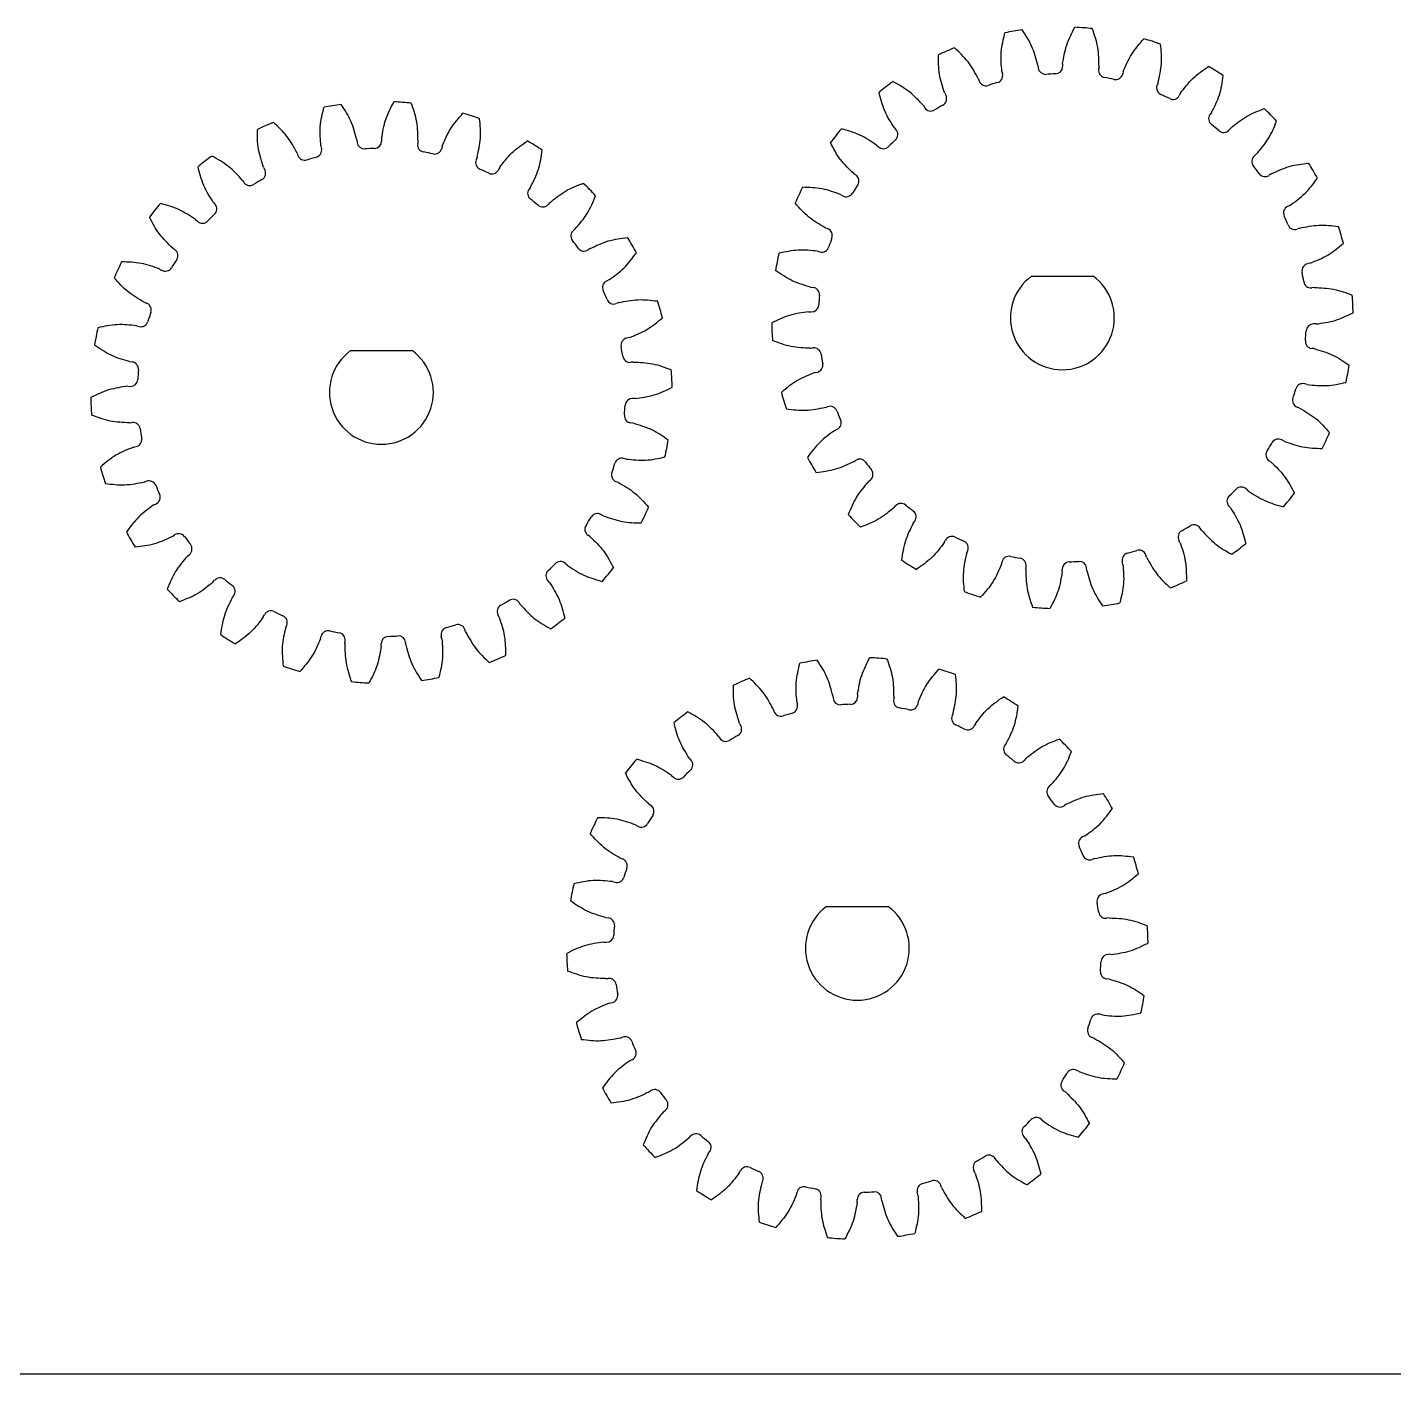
# Model space of a CAD drawing. Header units: millimetres. Extents: x 0 to 294, y 0 to 208.
# Drawn here: x 239.76 to 266.07, y 92.16 to 118.08 of the extents above; entities that cross this region are included whole.
import ezdxf

# ---------------------------------------------------------------- set-up
doc = ezdxf.new("R2010")
doc.units = ezdxf.units.MM

msp = doc.modelspace()

# ---------------------------------------------------------------- linework, layer by layer
at = {"color": 7, "linetype": 'Continuous', "lineweight": 25}
for p, q in [((259.697, 117.374), (259.697, 117.326)), ((258.527, 117.233), (258.539, 117.186)), ((259.221, 117.351), (259.225, 117.303)), ((260.398, 117.323), (260.391, 117.275)), ((260.866, 117.231), (260.855, 117.184)), ((258.071, 117.097), (258.087, 117.051)), ((261.535, 117.014), (261.517, 116.969)), ((257.426, 116.816), (257.448, 116.774)), ((261.967, 116.813), (261.945, 116.77)), ((257.015, 116.575), (257.041, 116.534)), ((262.565, 116.441), (262.536, 116.402)), ((256.456, 116.148), (256.488, 116.112)), ((262.936, 116.143), (262.904, 116.106)), ((245.411, 115.798), (245.423, 115.751)), ((246.105, 115.916), (246.109, 115.868)), ((246.581, 115.939), (246.581, 115.891)), ((247.282, 115.888), (247.275, 115.84)), ((247.75, 115.796), (247.738, 115.749)), ((256.114, 115.815), (256.15, 115.782)), ((244.954, 115.662), (244.97, 115.616)), ((248.419, 115.578), (248.401, 115.534)), ((263.427, 115.639), (263.39, 115.608)), ((244.309, 115.381), (244.332, 115.338)), ((248.851, 115.377), (248.829, 115.334)), ((255.674, 115.267), (255.714, 115.24)), ((243.898, 115.14), (243.925, 115.099)), ((249.448, 115.006), (249.42, 114.967)), ((263.717, 115.26), (263.677, 115.233)), ((255.422, 114.862), (255.464, 114.839)), ((243.339, 114.713), (243.371, 114.677)), ((249.82, 114.707), (249.788, 114.671)), ((264.073, 114.654), (264.03, 114.632)), ((242.998, 114.38), (243.034, 114.347)), ((255.125, 114.225), (255.171, 114.207)), ((264.263, 114.217), (264.218, 114.2)), ((250.311, 114.204), (250.274, 114.173)), ((242.557, 113.832), (242.597, 113.804)), ((250.6, 113.825), (250.56, 113.797)), ((254.978, 113.771), (255.025, 113.758)), ((242.306, 113.427), (242.348, 113.403)), ((264.464, 113.543), (264.417, 113.532)), ((250.957, 113.218), (250.913, 113.197)), ((259.099, 113.293), (260.286, 113.293)), ((254.842, 113.081), (254.891, 113.075)), ((264.544, 113.073), (264.496, 113.067)), ((242.009, 112.789), (242.054, 112.772)), ((251.147, 112.781), (251.102, 112.764)), ((254.808, 112.606), (254.856, 112.604)), ((241.862, 112.336), (241.908, 112.323)), ((264.578, 112.37), (264.529, 112.371)), ((245.983, 111.858), (247.17, 111.858)), ((251.348, 112.107), (251.3, 112.097)), ((254.841, 111.903), (254.89, 111.909)), ((264.543, 111.895), (264.495, 111.901)), ((241.726, 111.646), (241.774, 111.64)), ((251.428, 111.637), (251.38, 111.632)), ((254.922, 111.433), (254.969, 111.444)), ((241.692, 111.17), (241.74, 111.169)), ((264.408, 111.204), (264.361, 111.217)), ((251.462, 110.935), (251.413, 110.936)), ((255.122, 110.759), (255.168, 110.776)), ((264.26, 110.751), (264.215, 110.768)), ((241.725, 110.468), (241.773, 110.474)), ((251.427, 110.459), (251.379, 110.465)), ((255.313, 110.322), (255.356, 110.343)), ((241.805, 109.998), (241.853, 110.008)), ((263.963, 110.113), (263.921, 110.137)), ((251.291, 109.769), (251.245, 109.782)), ((255.669, 109.716), (255.709, 109.743)), ((263.712, 109.709), (263.672, 109.736)), ((242.006, 109.324), (242.051, 109.341)), ((251.144, 109.316), (251.099, 109.333)), ((255.958, 109.337), (255.995, 109.368)), ((263.271, 109.16), (263.236, 109.193)), ((242.196, 108.887), (242.24, 108.908)), ((250.847, 108.678), (250.805, 108.702)), ((256.449, 108.833), (256.481, 108.869)), ((262.93, 108.828), (262.898, 108.864)), ((256.821, 108.534), (256.849, 108.574)), ((262.371, 108.401), (262.344, 108.441)), ((242.553, 108.28), (242.593, 108.308)), ((250.596, 108.273), (250.556, 108.301)), ((257.418, 108.163), (257.441, 108.206)), ((261.96, 108.159), (261.937, 108.202)), ((242.842, 107.901), (242.879, 107.933)), ((257.85, 107.962), (257.869, 108.007)), ((261.315, 107.879), (261.299, 107.924)), ((250.155, 107.725), (250.119, 107.758)), ((258.519, 107.744), (258.531, 107.791)), ((258.987, 107.653), (258.994, 107.701)), ((259.689, 107.601), (259.689, 107.65)), ((260.165, 107.624), (260.16, 107.672)), ((260.858, 107.742), (260.847, 107.789)), ((243.333, 107.398), (243.365, 107.434)), ((249.814, 107.392), (249.782, 107.429)), ((243.705, 107.099), (243.733, 107.138)), ((249.255, 106.965), (249.228, 107.006)), ((244.302, 106.728), (244.325, 106.771)), ((248.844, 106.724), (248.821, 106.767)), ((244.734, 106.527), (244.752, 106.572)), ((245.403, 106.309), (245.415, 106.356)), ((247.742, 106.307), (247.73, 106.354)), ((248.199, 106.443), (248.183, 106.489)), ((245.871, 106.217), (245.878, 106.265)), ((246.572, 106.166), (246.572, 106.215)), ((247.048, 106.189), (247.044, 106.237)), ((254.579, 105.094), (254.59, 105.047)), ((255.272, 105.212), (255.277, 105.164)), ((255.748, 105.235), (255.748, 105.186)), ((256.45, 105.184), (256.443, 105.136)), ((256.917, 105.092), (256.906, 105.045)), ((254.122, 104.958), (254.138, 104.912)), ((257.586, 104.874), (257.568, 104.829)), ((253.477, 104.677), (253.499, 104.634)), ((258.019, 104.673), (257.996, 104.63)), ((253.066, 104.435), (253.092, 104.395)), ((258.616, 104.302), (258.587, 104.263)), ((252.507, 104.009), (252.539, 103.972)), ((258.987, 104.003), (258.955, 103.967)), ((252.166, 103.676), (252.201, 103.643)), ((259.479, 103.5), (259.441, 103.468)), ((251.725, 103.128), (251.765, 103.1)), ((259.768, 103.121), (259.728, 103.093)), ((251.473, 102.723), (251.516, 102.699)), ((260.124, 102.514), (260.081, 102.493)), ((251.177, 102.085), (251.222, 102.068)), ((260.314, 102.077), (260.269, 102.06)), ((251.029, 101.632), (251.076, 101.619)), ((260.515, 101.403), (260.468, 101.393)), ((255.151, 101.153), (256.337, 101.153)), ((250.894, 100.942), (250.942, 100.936)), ((260.595, 100.933), (260.547, 100.927)), ((250.859, 100.466), (250.907, 100.465)), ((260.629, 100.231), (260.581, 100.232)), ((250.893, 99.764), (250.941, 99.769)), ((260.594, 99.755), (260.546, 99.761)), ((250.973, 99.294), (251.02, 99.304)), ((260.459, 99.065), (260.412, 99.078)), ((251.174, 98.62), (251.219, 98.637)), ((260.311, 98.612), (260.266, 98.629)), ((251.364, 98.182), (251.407, 98.204)), ((260.015, 97.974), (259.972, 97.997)), ((251.72, 97.576), (251.76, 97.603)), ((259.763, 97.569), (259.723, 97.597)), ((252.009, 97.197), (252.046, 97.228)), ((259.322, 97.021), (259.287, 97.054)), ((252.501, 96.694), (252.533, 96.73)), ((258.981, 96.688), (258.949, 96.724)), ((252.872, 96.395), (252.901, 96.434)), ((253.469, 96.024), (253.492, 96.066)), ((258.011, 96.02), (257.989, 96.063)), ((258.422, 96.261), (258.396, 96.302)), ((253.902, 95.823), (253.92, 95.867)), ((254.571, 95.605), (254.582, 95.652)), ((255.038, 95.513), (255.045, 95.561)), ((256.216, 95.485), (256.211, 95.533)), ((256.909, 95.603), (256.898, 95.65)), ((257.366, 95.739), (257.35, 95.785)), ((255.74, 95.462), (255.74, 95.51)), ((108.666, 92.157), (268.666, 92.157))]:
    msp.add_line(p, q, dxfattribs=at)
for centre, radius, start, end in [((259.693, 112.488), 5.6, 97.9418, 101.3977), ((259.693, 112.488), 5.6, 84.0957, 87.5515), ((259.693, 112.488), 5.6, 111.788, 115.2438), ((259.693, 112.488), 5.6, 70.2495, 73.7054), ((258.403, 117.153), 0.14, 285.4545, 13.797), ((259.365, 117.317), 0.14, 185.5425, 273.885), ((259.693, 112.488), 4.7, 91.6084, 93.885), ((259.557, 117.326), 0.14, 271.6084, 359.9508), ((260.53, 117.255), 0.14, 171.6964, 260.0388), ((259.693, 112.488), 4.7, 77.7622, 80.0388), ((260.719, 117.218), 0.14, 257.7622, 346.1046), ((259.693, 112.488), 5.6, 56.4033, 59.8592), ((259.693, 112.488), 5.6, 125.6341, 129.09), ((258.219, 117.098), 0.14, 199.3887, 287.7311), ((259.693, 112.488), 4.7, 105.4545, 107.7311), ((261.646, 116.916), 0.14, 157.8502, 246.1927), ((246.577, 111.053), 5.6, 97.9418, 101.3977), ((246.577, 111.053), 5.6, 84.0957, 87.5515), ((259.693, 112.488), 4.7, 119.3007, 121.5773), ((257.324, 116.709), 0.14, 299.3007, 27.6431), ((259.693, 112.488), 4.7, 63.916, 66.1927), ((261.821, 116.835), 0.14, 243.916, 332.2585), ((246.577, 111.053), 5.6, 70.2495, 73.7054), ((257.158, 116.611), 0.14, 213.2348, 301.5773), ((262.649, 116.32), 0.14, 144.0041, 232.3465), ((259.693, 112.488), 5.6, 42.5572, 46.0131), ((246.577, 111.053), 5.6, 111.788, 115.2438), ((259.693, 112.488), 5.6, 139.4803, 142.9361), ((256.383, 116.019), 0.14, 313.1468, 41.4893), ((259.693, 112.488), 4.7, 50.0699, 52.3465), ((262.799, 116.199), 0.14, 230.0699, 318.4123), ((246.249, 115.881), 0.14, 185.5425, 273.885), ((246.441, 115.891), 0.14, 271.6084, 359.9508), ((247.414, 115.82), 0.14, 171.6964, 260.0388), ((246.577, 111.053), 5.6, 56.4033, 59.8592), ((259.693, 112.488), 4.7, 133.1468, 135.4234), ((246.577, 111.053), 5.6, 125.6341, 129.09), ((245.102, 115.663), 0.14, 199.3887, 287.7311), ((246.577, 111.053), 4.7, 105.4545, 107.7311), ((245.287, 115.718), 0.14, 285.4545, 13.797), ((246.577, 111.053), 4.7, 91.6084, 93.885), ((246.577, 111.053), 4.7, 77.7622, 80.0388), ((247.602, 115.783), 0.14, 257.7622, 346.1046), ((248.53, 115.481), 0.14, 157.8502, 246.1927), ((256.245, 115.885), 0.14, 227.081, 315.4234), ((263.481, 115.501), 0.14, 130.1579, 218.5004), ((244.208, 115.273), 0.14, 299.3007, 27.6431), ((246.577, 111.053), 4.7, 63.916, 66.1927), ((248.705, 115.4), 0.14, 243.916, 332.2585), ((259.693, 112.488), 4.7, 36.2237, 38.5004), ((259.693, 112.488), 5.6, 28.711, 32.1669), ((244.042, 115.176), 0.14, 213.2348, 301.5773), ((246.577, 111.053), 4.7, 119.3007, 121.5773), ((246.577, 111.053), 5.6, 42.5572, 46.0131), ((259.693, 112.488), 4.7, 146.993, 149.2696), ((255.634, 115.124), 0.14, 326.993, 55.3354), ((263.597, 115.348), 0.14, 216.2237, 304.5662), ((249.533, 114.884), 0.14, 144.0041, 232.3465), ((246.577, 111.053), 4.7, 50.0699, 52.3465), ((259.693, 112.488), 5.6, 153.3264, 156.7823), ((255.532, 114.961), 0.14, 240.9271, 329.2696), ((246.577, 111.053), 5.6, 139.4803, 142.9361), ((246.577, 111.053), 4.7, 133.1468, 135.4234), ((243.267, 114.584), 0.14, 313.1468, 41.4893), ((249.683, 114.764), 0.14, 230.0699, 318.4123), ((264.092, 114.507), 0.14, 116.3118, 204.6542), ((243.129, 114.45), 0.14, 227.081, 315.4234), ((259.693, 112.488), 4.7, 22.3776, 24.6542), ((264.168, 114.33), 0.14, 202.3776, 290.72), ((259.693, 112.488), 5.6, 14.8649, 18.3207), ((250.364, 114.066), 0.14, 130.1579, 218.5004), ((246.577, 111.053), 4.7, 36.2237, 38.5004), ((246.577, 111.053), 5.6, 28.711, 32.1669), ((255.121, 114.076), 0.14, 340.8391, 69.1816), ((259.693, 112.488), 4.7, 160.8391, 163.1157), ((242.518, 113.689), 0.14, 326.993, 55.3354), ((250.481, 113.913), 0.14, 216.2237, 304.5662), ((259.693, 112.488), 5.6, 167.1726, 170.6284), ((255.061, 113.894), 0.14, 254.7733, 343.1157), ((246.577, 111.053), 5.6, 153.3264, 156.7823), ((242.416, 113.526), 0.14, 240.9271, 329.2696), ((246.577, 111.053), 4.7, 146.993, 149.2696), ((264.447, 113.395), 0.14, 102.4656, 190.808), ((250.975, 113.072), 0.14, 116.3118, 204.6542), ((259.693, 112.488), 1, 126.3897, 53.6103), ((259.693, 112.488), 4.7, 8.5314, 10.808), ((264.479, 113.206), 0.14, 188.5314, 276.8739), ((246.577, 111.053), 4.7, 22.3776, 24.6542), ((254.874, 112.936), 0.14, 354.6853, 83.0277), ((259.693, 112.488), 4.7, 174.6853, 176.9619), ((259.693, 112.488), 5.6, 1.0187, 4.4746), ((242.005, 112.641), 0.14, 340.8391, 69.1816), ((251.052, 112.895), 0.14, 202.3776, 290.72), ((246.577, 111.053), 5.6, 14.8649, 18.3207), ((254.86, 112.744), 0.14, 268.6194, 356.9619), ((241.945, 112.458), 0.14, 254.7733, 343.1157), ((246.577, 111.053), 4.7, 160.8391, 163.1157), ((259.693, 112.488), 5.6, 181.0187, 184.4746), ((246.577, 111.053), 5.6, 167.1726, 170.6284), ((259.693, 112.488), 4.7, 354.6853, 356.9619), ((264.526, 112.231), 0.14, 88.6194, 176.9619), ((246.577, 111.053), 1, 126.3897, 53.6103), ((251.331, 111.96), 0.14, 102.4656, 190.808), ((246.577, 111.053), 4.7, 8.5314, 10.808), ((254.906, 111.77), 0.14, 8.5314, 96.8739), ((264.512, 112.04), 0.14, 174.6853, 263.0277), ((241.757, 111.501), 0.14, 354.6853, 83.0277), ((251.363, 111.771), 0.14, 188.5314, 276.8739), ((254.939, 111.58), 0.14, 282.4656, 10.808), ((259.693, 112.488), 4.7, 188.5314, 190.808), ((246.577, 111.053), 4.7, 174.6853, 176.9619), ((246.577, 111.053), 5.6, 1.0187, 4.4746), ((259.693, 112.488), 5.6, 347.1726, 350.6284), ((241.743, 111.309), 0.14, 268.6194, 356.9619), ((259.693, 112.488), 4.7, 340.8391, 343.1157), ((264.324, 111.082), 0.14, 74.7733, 163.1157), ((246.577, 111.053), 5.6, 181.0187, 184.4746), ((246.577, 111.053), 4.7, 354.6853, 356.9619), ((251.41, 110.796), 0.14, 88.6194, 176.9619), ((259.693, 112.488), 5.6, 194.8649, 198.3207), ((264.265, 110.899), 0.14, 160.8391, 249.1816), ((251.396, 110.604), 0.14, 174.6853, 263.0277), ((255.217, 110.645), 0.14, 22.3776, 110.72), ((259.693, 112.488), 4.7, 202.3776, 204.6542), ((241.79, 110.335), 0.14, 8.5314, 96.8739), ((246.577, 111.053), 4.7, 188.5314, 190.808), ((255.294, 110.469), 0.14, 296.3118, 24.6542), ((259.693, 112.488), 5.6, 333.3264, 336.7823), ((241.822, 110.145), 0.14, 282.4656, 10.808), ((246.577, 111.053), 5.6, 347.1726, 350.6284), ((259.693, 112.488), 4.7, 326.993, 329.2696), ((263.853, 110.015), 0.14, 60.9271, 149.2696), ((251.208, 109.647), 0.14, 74.7733, 163.1157), ((259.693, 112.488), 5.6, 208.711, 212.1669), ((255.788, 109.628), 0.14, 36.2237, 124.5662), ((263.752, 109.851), 0.14, 146.993, 235.3354), ((246.577, 111.053), 5.6, 194.8649, 198.3207), ((251.148, 109.464), 0.14, 160.8391, 249.1816), ((246.577, 111.053), 4.7, 340.8391, 343.1157), ((259.693, 112.488), 4.7, 216.2237, 218.5004), ((255.905, 109.475), 0.14, 310.1579, 38.5004), ((242.101, 109.21), 0.14, 22.3776, 110.72), ((246.577, 111.053), 4.7, 202.3776, 204.6542), ((263.14, 109.091), 0.14, 47.081, 135.4234), ((242.178, 109.034), 0.14, 296.3118, 24.6542), ((263.003, 108.957), 0.14, 133.1468, 221.4893), ((259.693, 112.488), 4.7, 313.1468, 315.4234), ((259.693, 112.488), 5.6, 319.4803, 322.9361), ((250.737, 108.579), 0.14, 60.9271, 149.2696), ((246.577, 111.053), 5.6, 333.3264, 336.7823), ((259.693, 112.488), 5.6, 222.5572, 226.0131), ((256.586, 108.776), 0.14, 50.0699, 138.4123), ((259.693, 112.488), 4.7, 230.0699, 232.3465), ((256.736, 108.656), 0.14, 324.0041, 52.3465), ((250.635, 108.416), 0.14, 146.993, 235.3354), ((246.577, 111.053), 4.7, 326.993, 329.2696), ((259.693, 112.488), 4.7, 299.3007, 301.5773), ((262.227, 108.364), 0.14, 33.2348, 121.5773), ((246.577, 111.053), 5.6, 208.711, 212.1669), ((242.672, 108.192), 0.14, 36.2237, 124.5662), ((246.577, 111.053), 4.7, 216.2237, 218.5004), ((257.565, 108.141), 0.14, 63.916, 152.2585), ((259.693, 112.488), 4.7, 243.916, 246.1927), ((257.739, 108.06), 0.14, 337.8502, 66.1927), ((262.061, 108.267), 0.14, 119.3007, 207.6431), ((242.789, 108.04), 0.14, 310.1579, 38.5004), ((258.667, 107.758), 0.14, 77.7622, 166.1046), ((260.982, 107.823), 0.14, 105.4545, 193.797), ((259.693, 112.488), 4.7, 285.4545, 287.7311), ((261.167, 107.878), 0.14, 19.3887, 107.7311), ((259.693, 112.488), 5.6, 305.6341, 309.09), ((246.577, 111.053), 4.7, 313.1468, 315.4234), ((250.024, 107.656), 0.14, 47.081, 135.4234), ((246.577, 111.053), 5.6, 319.4803, 322.9361), ((259.693, 112.488), 5.6, 236.4033, 239.8592), ((259.693, 112.488), 4.7, 257.7622, 260.0388), ((258.856, 107.721), 0.14, 351.6964, 80.0388), ((259.829, 107.65), 0.14, 91.6084, 179.9508), ((259.693, 112.488), 4.7, 271.6084, 273.885), ((260.021, 107.659), 0.14, 5.5425, 93.885), ((243.47, 107.341), 0.14, 50.0699, 138.4123), ((246.577, 111.053), 4.7, 230.0699, 232.3465), ((249.886, 107.521), 0.14, 133.1468, 221.4893), ((259.693, 112.488), 5.6, 291.788, 295.2438), ((246.577, 111.053), 5.6, 222.5572, 226.0131), ((243.62, 107.221), 0.14, 324.0041, 52.3465), ((259.693, 112.488), 5.6, 250.2495, 253.7054), ((244.448, 106.706), 0.14, 63.916, 152.2585), ((248.945, 106.832), 0.14, 119.3007, 207.6431), ((246.577, 111.053), 4.7, 299.3007, 301.5773), ((249.111, 106.929), 0.14, 33.2348, 121.5773), ((259.693, 112.488), 5.6, 264.0957, 267.5515), ((259.693, 112.488), 5.6, 277.9418, 281.3977), ((246.577, 111.053), 4.7, 243.916, 246.1927), ((244.623, 106.624), 0.14, 337.8502, 66.1927), ((248.051, 106.442), 0.14, 19.3887, 107.7311), ((246.577, 111.053), 5.6, 305.6341, 309.09), ((246.577, 111.053), 5.6, 236.4033, 239.8592), ((245.551, 106.323), 0.14, 77.7622, 166.1046), ((246.577, 111.053), 4.7, 257.7622, 260.0388), ((245.739, 106.286), 0.14, 351.6964, 80.0388), ((246.712, 106.214), 0.14, 91.6084, 179.9508), ((246.577, 111.053), 4.7, 271.6084, 273.885), ((246.904, 106.224), 0.14, 5.5425, 93.885), ((247.866, 106.388), 0.14, 105.4545, 193.797), ((246.577, 111.053), 4.7, 285.4545, 287.7311), ((246.577, 111.053), 5.6, 291.788, 295.2438), ((255.744, 100.348), 5.6, 97.9418, 101.3977), ((255.744, 100.348), 5.6, 84.0957, 87.5515), ((246.577, 111.053), 5.6, 250.2495, 253.7054), ((246.577, 111.053), 5.6, 277.9418, 281.3977), ((255.744, 100.348), 5.6, 111.788, 115.2438), ((255.744, 100.348), 5.6, 70.2495, 73.7054), ((246.577, 111.053), 5.6, 264.0957, 267.5515), ((254.454, 105.013), 0.14, 285.4545, 13.797), ((255.416, 105.177), 0.14, 185.5425, 273.885), ((255.744, 100.348), 4.7, 91.6084, 93.885), ((255.608, 105.186), 0.14, 271.6084, 359.9508), ((256.581, 105.115), 0.14, 171.6964, 260.0388), ((256.77, 105.078), 0.14, 257.7622, 346.1046), ((255.744, 100.348), 5.6, 56.4033, 59.8592), ((255.744, 100.348), 5.6, 125.6341, 129.09), ((254.27, 104.958), 0.14, 199.3887, 287.7311), ((255.744, 100.348), 4.7, 105.4545, 107.7311), ((255.744, 100.348), 4.7, 77.7622, 80.0388), ((257.698, 104.777), 0.14, 157.8502, 246.1927), ((253.375, 104.569), 0.14, 299.3007, 27.6431), ((255.744, 100.348), 4.7, 63.916, 66.1927), ((257.872, 104.695), 0.14, 243.916, 332.2585), ((253.21, 104.472), 0.14, 213.2348, 301.5773), ((255.744, 100.348), 4.7, 119.3007, 121.5773), ((258.701, 104.18), 0.14, 144.0041, 232.3465), ((255.744, 100.348), 5.6, 42.5572, 46.0131), ((255.744, 100.348), 5.6, 139.4803, 142.9361), ((252.434, 103.88), 0.14, 313.1468, 41.4893), ((255.744, 100.348), 4.7, 50.0699, 52.3465), ((258.851, 104.06), 0.14, 230.0699, 318.4123), ((255.744, 100.348), 4.7, 133.1468, 135.4234), ((252.296, 103.745), 0.14, 227.081, 315.4234), ((259.532, 103.361), 0.14, 130.1579, 218.5004), ((255.744, 100.348), 4.7, 36.2237, 38.5004), ((255.744, 100.348), 5.6, 28.711, 32.1669), ((255.744, 100.348), 4.7, 146.993, 149.2696), ((251.685, 102.985), 0.14, 326.993, 55.3354), ((259.648, 103.209), 0.14, 216.2237, 304.5662), ((255.744, 100.348), 5.6, 153.3264, 156.7823), ((251.584, 102.822), 0.14, 240.9271, 329.2696), ((260.143, 102.367), 0.14, 116.3118, 204.6542), ((255.744, 100.348), 4.7, 22.3776, 24.6542), ((260.219, 102.191), 0.14, 202.3776, 290.72), ((255.744, 100.348), 5.6, 14.8649, 18.3207), ((251.172, 101.937), 0.14, 340.8391, 69.1816), ((255.744, 100.348), 4.7, 160.8391, 163.1157), ((255.744, 100.348), 5.6, 167.1726, 170.6284), ((251.113, 101.754), 0.14, 254.7733, 343.1157), ((260.498, 101.256), 0.14, 102.4656, 190.808), ((255.744, 100.348), 1, 126.3897, 53.6103), ((255.744, 100.348), 4.7, 8.5314, 10.808), ((250.925, 100.797), 0.14, 354.6853, 83.0277), ((260.53, 101.066), 0.14, 188.5314, 276.8739), ((250.911, 100.605), 0.14, 268.6194, 356.9619), ((255.744, 100.348), 4.7, 174.6853, 176.9619), ((255.744, 100.348), 5.6, 1.0187, 4.4746), ((255.744, 100.348), 5.6, 181.0187, 184.4746), ((255.744, 100.348), 4.7, 354.6853, 356.9619), ((260.577, 100.092), 0.14, 88.6194, 176.9619), ((250.958, 99.63), 0.14, 8.5314, 96.8739), ((260.563, 99.9), 0.14, 174.6853, 263.0277), ((255.744, 100.348), 4.7, 188.5314, 190.808), ((250.99, 99.441), 0.14, 282.4656, 10.808), ((255.744, 100.348), 5.6, 347.1726, 350.6284), ((255.744, 100.348), 4.7, 340.8391, 343.1157), ((260.375, 98.943), 0.14, 74.7733, 163.1157), ((255.744, 100.348), 5.6, 194.8649, 198.3207), ((260.316, 98.76), 0.14, 160.8391, 249.1816), ((251.268, 98.506), 0.14, 22.3776, 110.72), ((255.744, 100.348), 4.7, 202.3776, 204.6542), ((251.345, 98.329), 0.14, 296.3118, 24.6542), ((255.744, 100.348), 4.7, 326.993, 329.2696), ((259.904, 97.875), 0.14, 60.9271, 149.2696), ((255.744, 100.348), 5.6, 333.3264, 336.7823), ((255.744, 100.348), 5.6, 208.711, 212.1669), ((259.803, 97.712), 0.14, 146.993, 235.3354), ((251.839, 97.488), 0.14, 36.2237, 124.5662), ((255.744, 100.348), 4.7, 216.2237, 218.5004), ((251.956, 97.335), 0.14, 310.1579, 38.5004), ((259.054, 96.817), 0.14, 133.1468, 221.4893), ((255.744, 100.348), 4.7, 313.1468, 315.4234), ((259.192, 96.951), 0.14, 47.081, 135.4234), ((255.744, 100.348), 5.6, 319.4803, 322.9361), ((252.637, 96.637), 0.14, 50.0699, 138.4123), ((255.744, 100.348), 4.7, 230.0699, 232.3465), ((252.787, 96.516), 0.14, 324.0041, 52.3465), ((255.744, 100.348), 5.6, 222.5572, 226.0131), ((255.744, 100.348), 4.7, 299.3007, 301.5773), ((258.278, 96.225), 0.14, 33.2348, 121.5773), ((253.616, 96.001), 0.14, 63.916, 152.2585), ((255.744, 100.348), 4.7, 243.916, 246.1927), ((258.113, 96.128), 0.14, 119.3007, 207.6431), ((253.79, 95.92), 0.14, 337.8502, 66.1927), ((257.034, 95.683), 0.14, 105.4545, 193.797), ((255.744, 100.348), 4.7, 285.4545, 287.7311), ((257.218, 95.738), 0.14, 19.3887, 107.7311), ((255.744, 100.348), 5.6, 305.6341, 309.09), ((255.744, 100.348), 5.6, 236.4033, 239.8592), ((254.718, 95.618), 0.14, 77.7622, 166.1046), ((255.744, 100.348), 4.7, 257.7622, 260.0388), ((254.907, 95.581), 0.14, 351.6964, 80.0388), ((255.88, 95.51), 0.14, 91.6084, 179.9508), ((255.744, 100.348), 4.7, 271.6084, 273.885), ((256.072, 95.519), 0.14, 5.5425, 93.885), ((255.744, 100.348), 5.6, 291.788, 295.2438), ((255.744, 100.348), 5.6, 250.2495, 253.7054), ((255.744, 100.348), 5.6, 264.0957, 267.5515), ((255.744, 100.348), 5.6, 277.9418, 281.3977)]:
    msp.add_arc(centre, radius, start, end, dxfattribs=at)
for points, knots in [([(258.527, 117.233), (258.517, 117.359), (258.496, 117.61), (258.556, 117.855), (258.586, 117.977)], [0, 0, 0, 0, 0.499196, 1, 1, 1, 1]), ([(259.221, 117.351), (259.189, 117.473), (259.126, 117.717), (258.988, 117.928), (258.919, 118.034)], [0, 0, 0, 0, 0.49919, 1, 1, 1, 1]), ([(259.697, 117.374), (259.717, 117.499), (259.757, 117.747), (259.873, 117.971), (259.932, 118.083)], [0, 0, 0, 0, 0.499194, 1, 1, 1, 1]), ([(260.398, 117.323), (260.397, 117.449), (260.394, 117.701), (260.31, 117.939), (260.269, 118.058)], [0, 0, 0, 0, 0.499203, 1, 1, 1, 1]), ([(258.071, 117.097), (258.011, 117.208), (257.891, 117.43), (257.706, 117.602), (257.614, 117.688)], [0, 0, 0, 0, 0.499201, 1, 1, 1, 1]), ([(260.866, 117.231), (260.915, 117.347), (261.013, 117.579), (261.18, 117.768), (261.264, 117.863)], [0, 0, 0, 0, 0.499194, 1, 1, 1, 1]), ([(261.535, 117.014), (261.564, 117.136), (261.621, 117.382), (261.597, 117.633), (261.585, 117.758)], [0, 0, 0, 0, 0.4991946, 1, 1, 1, 1]), ([(257.426, 116.816), (257.385, 116.936), (257.305, 117.175), (257.305, 117.427), (257.305, 117.553)], [0, 0, 0, 0, 0.499195, 1, 1, 1, 1]), ([(261.967, 116.813), (262.043, 116.913), (262.194, 117.115), (262.401, 117.259), (262.505, 117.331)], [0, 0, 0, 0, 0.499197, 1, 1, 1, 1]), ([(262.565, 116.441), (262.622, 116.553), (262.736, 116.778), (262.773, 117.027), (262.791, 117.152)], [0, 0, 0, 0, 0.499206, 1, 1, 1, 1]), ([(257.015, 116.575), (256.93, 116.668), (256.76, 116.855), (256.54, 116.978), (256.43, 117.039)], [0, 0, 0, 0, 0.4991989, 1, 1, 1, 1]), ([(246.105, 115.916), (246.073, 116.038), (246.009, 116.282), (245.872, 116.493), (245.803, 116.599)], [0, 0, 0, 0, 0.499203, 1, 1, 1, 1]), ([(246.581, 115.939), (246.601, 116.063), (246.64, 116.312), (246.757, 116.536), (246.816, 116.647)], [0, 0, 0, 0, 0.499198, 1, 1, 1, 1]), ([(247.282, 115.888), (247.281, 116.014), (247.277, 116.266), (247.194, 116.504), (247.153, 116.623)], [0, 0, 0, 0, 0.499194, 1, 1, 1, 1]), ([(256.456, 116.148), (256.388, 116.254), (256.253, 116.467), (256.192, 116.712), (256.162, 116.834)], [0, 0, 0, 0, 0.4992024, 1, 1, 1, 1]), ([(245.411, 115.798), (245.401, 115.923), (245.38, 116.175), (245.44, 116.419), (245.47, 116.542)], [0, 0, 0, 0, 0.499205, 1, 1, 1, 1]), ([(247.75, 115.796), (247.799, 115.912), (247.897, 116.144), (248.064, 116.333), (248.148, 116.428)], [0, 0, 0, 0, 0.499197, 1, 1, 1, 1]), ([(248.419, 115.578), (248.447, 115.701), (248.505, 115.946), (248.481, 116.197), (248.469, 116.323)], [0, 0, 0, 0, 0.4992002, 1, 1, 1, 1]), ([(262.936, 116.143), (263.033, 116.222), (263.228, 116.382), (263.464, 116.472), (263.582, 116.517)], [0, 0, 0, 0, 0.499192, 1, 1, 1, 1]), ([(244.309, 115.381), (244.269, 115.5), (244.189, 115.739), (244.188, 115.992), (244.188, 116.118)], [0, 0, 0, 0, 0.499205, 1, 1, 1, 1]), ([(244.954, 115.662), (244.894, 115.773), (244.774, 115.994), (244.59, 116.166), (244.498, 116.253)], [0, 0, 0, 0, 0.499194, 1, 1, 1, 1]), ([(256.114, 115.815), (256.01, 115.885), (255.801, 116.026), (255.557, 116.093), (255.436, 116.126)], [0, 0, 0, 0, 0.499202, 1, 1, 1, 1]), ([(263.427, 115.639), (263.51, 115.734), (263.674, 115.925), (263.77, 116.158), (263.818, 116.275)], [0, 0, 0, 0, 0.499205, 1, 1, 1, 1]), ([(248.851, 115.377), (248.926, 115.478), (249.077, 115.68), (249.285, 115.824), (249.388, 115.895)], [0, 0, 0, 0, 0.4992, 1, 1, 1, 1]), ([(255.674, 115.267), (255.583, 115.354), (255.4, 115.528), (255.283, 115.751), (255.224, 115.863)], [0, 0, 0, 0, 0.499196, 1, 1, 1, 1]), ([(243.898, 115.14), (243.814, 115.233), (243.644, 115.419), (243.424, 115.542), (243.314, 115.604)], [0, 0, 0, 0, 0.499197, 1, 1, 1, 1]), ([(249.448, 115.006), (249.505, 115.118), (249.62, 115.343), (249.657, 115.592), (249.675, 115.717)], [0, 0, 0, 0, 0.4991981, 1, 1, 1, 1]), ([(243.339, 114.713), (243.272, 114.819), (243.137, 115.032), (243.076, 115.276), (243.045, 115.399)], [0, 0, 0, 0, 0.4991933, 1, 1, 1, 1]), ([(263.717, 115.26), (263.83, 115.314), (264.058, 115.423), (264.308, 115.454), (264.433, 115.469)], [0, 0, 0, 0, 0.49919, 1, 1, 1, 1]), ([(249.82, 114.707), (249.917, 114.787), (250.112, 114.947), (250.348, 115.037), (250.466, 115.082)], [0, 0, 0, 0, 0.499203, 1, 1, 1, 1]), ([(264.073, 114.654), (264.176, 114.727), (264.381, 114.872), (264.53, 115.076), (264.604, 115.178)], [0, 0, 0, 0, 0.499199, 1, 1, 1, 1]), ([(250.311, 114.204), (250.393, 114.299), (250.558, 114.49), (250.654, 114.723), (250.701, 114.84)], [0, 0, 0, 0, 0.499196, 1, 1, 1, 1]), ([(255.422, 114.862), (255.304, 114.905), (255.067, 114.992), (254.815, 114.998), (254.689, 115.002)], [0, 0, 0, 0, 0.499201, 1, 1, 1, 1]), ([(242.998, 114.38), (242.894, 114.45), (242.684, 114.591), (242.441, 114.658), (242.319, 114.691)], [0, 0, 0, 0, 0.499202, 1, 1, 1, 1]), ([(255.125, 114.225), (255.016, 114.287), (254.798, 114.413), (254.63, 114.601), (254.546, 114.696)], [0, 0, 0, 0, 0.499195, 1, 1, 1, 1]), ([(242.557, 113.832), (242.466, 113.919), (242.284, 114.093), (242.167, 114.316), (242.108, 114.428)], [0, 0, 0, 0, 0.499207, 1, 1, 1, 1]), ([(264.263, 114.217), (264.386, 114.242), (264.633, 114.293), (264.884, 114.263), (265.009, 114.248)], [0, 0, 0, 0, 0.499188, 1, 1, 1, 1]), ([(250.6, 113.825), (250.714, 113.879), (250.941, 113.988), (251.192, 114.019), (251.317, 114.034)], [0, 0, 0, 0, 0.499196, 1, 1, 1, 1]), ([(250.957, 113.218), (251.059, 113.291), (251.265, 113.437), (251.414, 113.641), (251.488, 113.743)], [0, 0, 0, 0, 0.499203, 1, 1, 1, 1]), ([(254.978, 113.771), (254.853, 113.785), (254.602, 113.812), (254.356, 113.758), (254.233, 113.731)], [0, 0, 0, 0, 0.499199, 1, 1, 1, 1]), ([(264.464, 113.543), (264.581, 113.589), (264.816, 113.681), (265.009, 113.843), (265.105, 113.924)], [0, 0, 0, 0, 0.499204, 1, 1, 1, 1]), ([(242.306, 113.427), (242.188, 113.47), (241.951, 113.557), (241.699, 113.563), (241.572, 113.566)], [0, 0, 0, 0, 0.499195, 1, 1, 1, 1]), ([(242.009, 112.789), (241.9, 112.852), (241.681, 112.977), (241.514, 113.166), (241.43, 113.26)], [0, 0, 0, 0, 0.499199, 1, 1, 1, 1]), ([(254.842, 113.081), (254.722, 113.116), (254.479, 113.185), (254.272, 113.328), (254.168, 113.4)], [0, 0, 0, 0, 0.499195, 1, 1, 1, 1]), ([(264.544, 113.073), (264.67, 113.068), (264.922, 113.058), (265.158, 112.969), (265.276, 112.925)], [0, 0, 0, 0, 0.499193, 1, 1, 1, 1]), ([(251.147, 112.781), (251.27, 112.807), (251.517, 112.858), (251.767, 112.828), (251.893, 112.813)], [0, 0, 0, 0, 0.499192, 1, 1, 1, 1]), ([(251.348, 112.107), (251.465, 112.153), (251.699, 112.246), (251.892, 112.408), (251.989, 112.489)], [0, 0, 0, 0, 0.499195, 1, 1, 1, 1]), ([(254.808, 112.606), (254.683, 112.589), (254.433, 112.555), (254.207, 112.444), (254.094, 112.388)], [0, 0, 0, 0, 0.499205, 1, 1, 1, 1]), ([(264.578, 112.37), (264.702, 112.387), (264.952, 112.42), (265.179, 112.532), (265.292, 112.587)], [0, 0, 0, 0, 0.499209, 1, 1, 1, 1]), ([(241.862, 112.336), (241.737, 112.35), (241.486, 112.377), (241.24, 112.323), (241.116, 112.296)], [0, 0, 0, 0, 0.4991941, 1, 1, 1, 1]), ([(241.726, 111.646), (241.605, 111.68), (241.363, 111.75), (241.155, 111.893), (241.051, 111.964)], [0, 0, 0, 0, 0.4991995, 1, 1, 1, 1]), ([(254.841, 111.903), (254.716, 111.908), (254.464, 111.917), (254.228, 112.006), (254.11, 112.051)], [0, 0, 0, 0, 0.499198, 1, 1, 1, 1]), ([(264.543, 111.895), (264.664, 111.86), (264.906, 111.791), (265.114, 111.648), (265.218, 111.576)], [0, 0, 0, 0, 0.4991995, 1, 1, 1, 1]), ([(251.428, 111.637), (251.554, 111.633), (251.805, 111.623), (252.041, 111.534), (252.159, 111.489)], [0, 0, 0, 0, 0.499198, 1, 1, 1, 1]), ([(254.922, 111.433), (254.804, 111.387), (254.57, 111.295), (254.377, 111.132), (254.28, 111.051)], [0, 0, 0, 0, 0.49919, 1, 1, 1, 1]), ([(241.692, 111.17), (241.567, 111.154), (241.317, 111.12), (241.091, 111.009), (240.977, 110.953)], [0, 0, 0, 0, 0.499193, 1, 1, 1, 1]), ([(251.462, 110.935), (251.586, 110.952), (251.836, 110.985), (252.062, 111.096), (252.176, 111.152)], [0, 0, 0, 0, 0.499205, 1, 1, 1, 1]), ([(264.408, 111.204), (264.533, 111.191), (264.783, 111.164), (265.03, 111.218), (265.153, 111.245)], [0, 0, 0, 0, 0.4992037, 1, 1, 1, 1]), ([(241.725, 110.468), (241.599, 110.472), (241.348, 110.482), (241.112, 110.571), (240.994, 110.616)], [0, 0, 0, 0, 0.499198, 1, 1, 1, 1]), ([(255.122, 110.759), (254.999, 110.734), (254.752, 110.682), (254.502, 110.713), (254.377, 110.728)], [0, 0, 0, 0, 0.499193, 1, 1, 1, 1]), ([(264.26, 110.751), (264.369, 110.689), (264.588, 110.563), (264.755, 110.375), (264.839, 110.28)], [0, 0, 0, 0, 0.499207, 1, 1, 1, 1]), ([(251.427, 110.459), (251.548, 110.425), (251.79, 110.355), (251.998, 110.212), (252.102, 110.141)], [0, 0, 0, 0, 0.499195, 1, 1, 1, 1]), ([(255.313, 110.322), (255.21, 110.249), (255.004, 110.103), (254.856, 109.9), (254.781, 109.798)], [0, 0, 0, 0, 0.499203, 1, 1, 1, 1]), ([(263.963, 110.113), (264.082, 110.07), (264.319, 109.984), (264.571, 109.977), (264.697, 109.974)], [0, 0, 0, 0, 0.499201, 1, 1, 1, 1]), ([(241.805, 109.998), (241.688, 109.952), (241.454, 109.859), (241.261, 109.697), (241.164, 109.616)], [0, 0, 0, 0, 0.499203, 1, 1, 1, 1]), ([(251.291, 109.769), (251.416, 109.756), (251.667, 109.728), (251.913, 109.782), (252.037, 109.809)], [0, 0, 0, 0, 0.499198, 1, 1, 1, 1]), ([(255.669, 109.716), (255.555, 109.661), (255.328, 109.553), (255.078, 109.522), (254.952, 109.506)], [0, 0, 0, 0, 0.499196, 1, 1, 1, 1]), ([(263.712, 109.709), (263.803, 109.622), (263.985, 109.448), (264.103, 109.224), (264.161, 109.113)], [0, 0, 0, 0, 0.49919, 1, 1, 1, 1]), ([(242.006, 109.324), (241.883, 109.298), (241.636, 109.247), (241.386, 109.277), (241.26, 109.292)], [0, 0, 0, 0, 0.499203, 1, 1, 1, 1]), ([(251.144, 109.316), (251.253, 109.253), (251.472, 109.128), (251.639, 108.939), (251.723, 108.845)], [0, 0, 0, 0, 0.499199, 1, 1, 1, 1]), ([(255.958, 109.337), (255.876, 109.241), (255.711, 109.051), (255.616, 108.817), (255.568, 108.7)], [0, 0, 0, 0, 0.4992047, 1, 1, 1, 1]), ([(263.271, 109.16), (263.376, 109.09), (263.585, 108.95), (263.828, 108.883), (263.95, 108.849)], [0, 0, 0, 0, 0.4991994, 1, 1, 1, 1]), ([(242.196, 108.887), (242.094, 108.814), (241.888, 108.668), (241.739, 108.464), (241.665, 108.362)], [0, 0, 0, 0, 0.4991987, 1, 1, 1, 1]), ([(256.449, 108.833), (256.352, 108.753), (256.157, 108.593), (255.922, 108.504), (255.804, 108.459)], [0, 0, 0, 0, 0.499201, 1, 1, 1, 1]), ([(262.93, 108.828), (262.997, 108.721), (263.133, 108.509), (263.193, 108.264), (263.224, 108.141)], [0, 0, 0, 0, 0.4992024, 1, 1, 1, 1]), ([(250.847, 108.678), (250.965, 108.635), (251.202, 108.549), (251.454, 108.542), (251.581, 108.539)], [0, 0, 0, 0, 0.499201, 1, 1, 1, 1]), ([(256.821, 108.534), (256.764, 108.422), (256.649, 108.198), (256.613, 107.948), (256.594, 107.823)], [0, 0, 0, 0, 0.4991981, 1, 1, 1, 1]), ([(242.553, 108.28), (242.439, 108.226), (242.212, 108.117), (241.961, 108.087), (241.836, 108.071)], [0, 0, 0, 0, 0.499202, 1, 1, 1, 1]), ([(250.596, 108.273), (250.687, 108.186), (250.869, 108.012), (250.986, 107.789), (251.045, 107.677)], [0, 0, 0, 0, 0.499196, 1, 1, 1, 1]), ([(257.418, 108.163), (257.343, 108.062), (257.192, 107.86), (256.985, 107.717), (256.881, 107.645)], [0, 0, 0, 0, 0.4992, 1, 1, 1, 1]), ([(262.371, 108.401), (262.456, 108.308), (262.625, 108.121), (262.845, 107.998), (262.955, 107.936)], [0, 0, 0, 0, 0.499205, 1, 1, 1, 1]), ([(242.842, 107.901), (242.76, 107.806), (242.595, 107.615), (242.499, 107.382), (242.452, 107.265)], [0, 0, 0, 0, 0.499203, 1, 1, 1, 1]), ([(257.85, 107.962), (257.822, 107.839), (257.765, 107.594), (257.788, 107.343), (257.8, 107.217)], [0, 0, 0, 0, 0.4992002, 1, 1, 1, 1]), ([(261.96, 108.159), (262, 108.04), (262.081, 107.801), (262.081, 107.549), (262.081, 107.423)], [0, 0, 0, 0, 0.499205, 1, 1, 1, 1]), ([(250.155, 107.725), (250.259, 107.655), (250.469, 107.514), (250.712, 107.448), (250.834, 107.414)], [0, 0, 0, 0, 0.499202, 1, 1, 1, 1]), ([(258.519, 107.744), (258.47, 107.629), (258.372, 107.396), (258.205, 107.207), (258.122, 107.113)], [0, 0, 0, 0, 0.499197, 1, 1, 1, 1]), ([(258.987, 107.653), (258.989, 107.527), (258.992, 107.275), (259.075, 107.037), (259.117, 106.918)], [0, 0, 0, 0, 0.499204, 1, 1, 1, 1]), ([(260.858, 107.742), (260.869, 107.617), (260.889, 107.366), (260.829, 107.121), (260.799, 106.998)], [0, 0, 0, 0, 0.499196, 1, 1, 1, 1]), ([(261.315, 107.879), (261.375, 107.768), (261.495, 107.546), (261.679, 107.374), (261.771, 107.288)], [0, 0, 0, 0, 0.4992007, 1, 1, 1, 1]), ([(243.333, 107.398), (243.236, 107.318), (243.041, 107.158), (242.805, 107.068), (242.687, 107.023)], [0, 0, 0, 0, 0.499196, 1, 1, 1, 1]), ([(249.814, 107.392), (249.881, 107.286), (250.017, 107.073), (250.077, 106.829), (250.108, 106.706)], [0, 0, 0, 0, 0.4991976, 1, 1, 1, 1]), ([(259.689, 107.601), (259.669, 107.477), (259.629, 107.228), (259.512, 107.005), (259.454, 106.893)], [0, 0, 0, 0, 0.499198, 1, 1, 1, 1]), ([(260.165, 107.624), (260.196, 107.502), (260.26, 107.258), (260.398, 107.047), (260.466, 106.942)], [0, 0, 0, 0, 0.499203, 1, 1, 1, 1]), ([(243.705, 107.099), (243.648, 106.987), (243.533, 106.762), (243.496, 106.513), (243.478, 106.388)], [0, 0, 0, 0, 0.499201, 1, 1, 1, 1]), ([(249.255, 106.965), (249.339, 106.872), (249.509, 106.686), (249.729, 106.563), (249.839, 106.501)], [0, 0, 0, 0, 0.499205, 1, 1, 1, 1]), ([(244.302, 106.728), (244.227, 106.627), (244.076, 106.425), (243.868, 106.282), (243.765, 106.21)], [0, 0, 0, 0, 0.499197, 1, 1, 1, 1]), ([(248.844, 106.724), (248.884, 106.605), (248.964, 106.366), (248.965, 106.114), (248.965, 105.987)], [0, 0, 0, 0, 0.499195, 1, 1, 1, 1]), ([(244.734, 106.527), (244.706, 106.404), (244.648, 106.159), (244.672, 105.908), (244.684, 105.782)], [0, 0, 0, 0, 0.499194, 1, 1, 1, 1]), ([(248.199, 106.443), (248.259, 106.333), (248.379, 106.111), (248.563, 105.939), (248.655, 105.853)], [0, 0, 0, 0, 0.499201, 1, 1, 1, 1]), ([(245.403, 106.309), (245.354, 106.193), (245.256, 105.961), (245.089, 105.772), (245.005, 105.678)], [0, 0, 0, 0, 0.499197, 1, 1, 1, 1]), ([(245.871, 106.217), (245.872, 106.092), (245.876, 105.839), (245.959, 105.601), (246, 105.482)], [0, 0, 0, 0, 0.499198, 1, 1, 1, 1]), ([(246.572, 106.166), (246.552, 106.042), (246.513, 105.793), (246.396, 105.57), (246.337, 105.458)], [0, 0, 0, 0, 0.499203, 1, 1, 1, 1]), ([(247.048, 106.189), (247.08, 106.067), (247.144, 105.823), (247.281, 105.612), (247.35, 105.506)], [0, 0, 0, 0, 0.499199, 1, 1, 1, 1]), ([(247.742, 106.307), (247.752, 106.182), (247.773, 105.93), (247.713, 105.686), (247.683, 105.563)], [0, 0, 0, 0, 0.499196, 1, 1, 1, 1]), ([(254.579, 105.094), (254.568, 105.219), (254.547, 105.47), (254.607, 105.715), (254.637, 105.838)], [0, 0, 0, 0, 0.499195, 1, 1, 1, 1]), ([(255.272, 105.212), (255.24, 105.334), (255.177, 105.578), (255.039, 105.789), (254.97, 105.895)], [0, 0, 0, 0, 0.499203, 1, 1, 1, 1]), ([(255.748, 105.235), (255.768, 105.359), (255.808, 105.608), (255.925, 105.831), (255.983, 105.943)], [0, 0, 0, 0, 0.499203, 1, 1, 1, 1]), ([(256.45, 105.184), (256.448, 105.309), (256.445, 105.561), (256.362, 105.799), (256.32, 105.919)], [0, 0, 0, 0, 0.499199, 1, 1, 1, 1]), ([(254.122, 104.958), (254.062, 105.068), (253.942, 105.29), (253.758, 105.462), (253.665, 105.548)], [0, 0, 0, 0, 0.499198, 1, 1, 1, 1]), ([(256.917, 105.092), (256.966, 105.208), (257.065, 105.44), (257.232, 105.629), (257.315, 105.723)], [0, 0, 0, 0, 0.499201, 1, 1, 1, 1]), ([(257.586, 104.874), (257.615, 104.997), (257.672, 105.242), (257.648, 105.493), (257.636, 105.619)], [0, 0, 0, 0, 0.499195, 1, 1, 1, 1]), ([(253.477, 104.677), (253.437, 104.796), (253.356, 105.035), (253.356, 105.287), (253.356, 105.414)], [0, 0, 0, 0, 0.499195, 1, 1, 1, 1]), ([(258.019, 104.673), (258.094, 104.774), (258.245, 104.976), (258.452, 105.119), (258.556, 105.191)], [0, 0, 0, 0, 0.4992, 1, 1, 1, 1]), ([(258.616, 104.302), (258.673, 104.414), (258.787, 104.639), (258.824, 104.888), (258.843, 105.013)], [0, 0, 0, 0, 0.4992029, 1, 1, 1, 1]), ([(253.066, 104.435), (252.981, 104.529), (252.812, 104.715), (252.592, 104.838), (252.481, 104.9)], [0, 0, 0, 0, 0.499201, 1, 1, 1, 1]), ([(252.507, 104.009), (252.439, 104.115), (252.304, 104.328), (252.243, 104.572), (252.213, 104.695)], [0, 0, 0, 0, 0.4991976, 1, 1, 1, 1]), ([(258.987, 104.003), (259.085, 104.083), (259.28, 104.243), (259.515, 104.333), (259.633, 104.378)], [0, 0, 0, 0, 0.499201, 1, 1, 1, 1]), ([(252.166, 103.676), (252.061, 103.746), (251.852, 103.887), (251.609, 103.953), (251.487, 103.987)], [0, 0, 0, 0, 0.499198, 1, 1, 1, 1]), ([(259.479, 103.5), (259.561, 103.595), (259.726, 103.786), (259.821, 104.019), (259.869, 104.136)], [0, 0, 0, 0, 0.499198, 1, 1, 1, 1]), ([(251.725, 103.128), (251.634, 103.215), (251.452, 103.389), (251.334, 103.612), (251.275, 103.724)], [0, 0, 0, 0, 0.499196, 1, 1, 1, 1]), ([(259.768, 103.121), (259.881, 103.175), (260.109, 103.284), (260.359, 103.314), (260.484, 103.33)], [0, 0, 0, 0, 0.499198, 1, 1, 1, 1]), ([(260.124, 102.514), (260.227, 102.587), (260.432, 102.733), (260.581, 102.937), (260.655, 103.039)], [0, 0, 0, 0, 0.499192, 1, 1, 1, 1]), ([(251.473, 102.723), (251.355, 102.766), (251.118, 102.852), (250.866, 102.859), (250.74, 102.862)], [0, 0, 0, 0, 0.499201, 1, 1, 1, 1]), ([(251.177, 102.085), (251.067, 102.148), (250.849, 102.273), (250.681, 102.462), (250.598, 102.556)], [0, 0, 0, 0, 0.499203, 1, 1, 1, 1]), ([(260.314, 102.077), (260.438, 102.103), (260.684, 102.154), (260.935, 102.124), (261.06, 102.109)], [0, 0, 0, 0, 0.499203, 1, 1, 1, 1]), ([(251.029, 101.632), (250.904, 101.645), (250.653, 101.673), (250.407, 101.619), (250.284, 101.592)], [0, 0, 0, 0, 0.499198, 1, 1, 1, 1]), ([(260.515, 101.403), (260.632, 101.449), (260.867, 101.542), (261.06, 101.704), (261.157, 101.785)], [0, 0, 0, 0, 0.499195, 1, 1, 1, 1]), ([(250.894, 100.942), (250.773, 100.976), (250.53, 101.046), (250.323, 101.189), (250.219, 101.26)], [0, 0, 0, 0, 0.499204, 1, 1, 1, 1]), ([(260.595, 100.933), (260.721, 100.928), (260.973, 100.919), (261.209, 100.83), (261.327, 100.785)], [0, 0, 0, 0, 0.499203, 1, 1, 1, 1]), ([(250.859, 100.466), (250.734, 100.449), (250.484, 100.416), (250.258, 100.305), (250.145, 100.249)], [0, 0, 0, 0, 0.499201, 1, 1, 1, 1]), ([(260.629, 100.231), (260.754, 100.247), (261.004, 100.281), (261.23, 100.392), (261.343, 100.448)], [0, 0, 0, 0, 0.499198, 1, 1, 1, 1]), ([(250.893, 99.764), (250.767, 99.768), (250.515, 99.778), (250.279, 99.867), (250.161, 99.911)], [0, 0, 0, 0, 0.499203, 1, 1, 1, 1]), ([(260.594, 99.755), (260.715, 99.721), (260.958, 99.651), (261.165, 99.508), (261.269, 99.436)], [0, 0, 0, 0, 0.499195, 1, 1, 1, 1]), ([(250.973, 99.294), (250.856, 99.247), (250.621, 99.155), (250.428, 98.993), (250.331, 98.912)], [0, 0, 0, 0, 0.499203, 1, 1, 1, 1]), ([(260.459, 99.065), (260.584, 99.051), (260.835, 99.024), (261.081, 99.078), (261.204, 99.105)], [0, 0, 0, 0, 0.499199, 1, 1, 1, 1]), ([(251.174, 98.62), (251.05, 98.594), (250.804, 98.543), (250.553, 98.573), (250.428, 98.588)], [0, 0, 0, 0, 0.499202, 1, 1, 1, 1]), ([(260.311, 98.612), (260.421, 98.549), (260.639, 98.424), (260.807, 98.235), (260.89, 98.141)], [0, 0, 0, 0, 0.499199, 1, 1, 1, 1]), ([(251.364, 98.182), (251.261, 98.11), (251.056, 97.964), (250.907, 97.76), (250.832, 97.658)], [0, 0, 0, 0, 0.4991956, 1, 1, 1, 1]), ([(260.015, 97.974), (260.133, 97.931), (260.37, 97.844), (260.622, 97.838), (260.748, 97.834)], [0, 0, 0, 0, 0.4992, 1, 1, 1, 1]), ([(251.72, 97.576), (251.607, 97.522), (251.379, 97.413), (251.129, 97.382), (251.004, 97.367)], [0, 0, 0, 0, 0.499196, 1, 1, 1, 1]), ([(259.763, 97.569), (259.854, 97.482), (260.036, 97.308), (260.154, 97.085), (260.213, 96.973)], [0, 0, 0, 0, 0.499201, 1, 1, 1, 1]), ([(252.009, 97.197), (251.927, 97.102), (251.762, 96.911), (251.667, 96.678), (251.619, 96.561)], [0, 0, 0, 0, 0.499194, 1, 1, 1, 1]), ([(259.322, 97.021), (259.427, 96.951), (259.636, 96.81), (259.879, 96.743), (260.001, 96.71)], [0, 0, 0, 0, 0.499198, 1, 1, 1, 1]), ([(252.501, 96.694), (252.403, 96.614), (252.208, 96.454), (251.973, 96.364), (251.855, 96.319)], [0, 0, 0, 0, 0.499198, 1, 1, 1, 1]), ([(258.981, 96.688), (259.049, 96.582), (259.184, 96.369), (259.245, 96.124), (259.275, 96.002)], [0, 0, 0, 0, 0.4991976, 1, 1, 1, 1]), ([(252.872, 96.395), (252.815, 96.283), (252.701, 96.058), (252.664, 95.809), (252.645, 95.684)], [0, 0, 0, 0, 0.499198, 1, 1, 1, 1]), ([(258.422, 96.261), (258.507, 96.168), (258.676, 95.982), (258.896, 95.859), (259.007, 95.797)], [0, 0, 0, 0, 0.499201, 1, 1, 1, 1]), ([(253.469, 96.024), (253.394, 95.923), (253.243, 95.721), (253.036, 95.577), (252.932, 95.506)], [0, 0, 0, 0, 0.499198, 1, 1, 1, 1]), ([(253.902, 95.823), (253.873, 95.7), (253.816, 95.454), (253.84, 95.203), (253.852, 95.078)], [0, 0, 0, 0, 0.4991968, 1, 1, 1, 1]), ([(258.011, 96.02), (258.051, 95.9), (258.132, 95.662), (258.132, 95.409), (258.132, 95.283)], [0, 0, 0, 0, 0.4992, 1, 1, 1, 1]), ([(254.571, 95.605), (254.521, 95.489), (254.423, 95.257), (254.256, 95.068), (254.173, 94.973)], [0, 0, 0, 0, 0.499199, 1, 1, 1, 1]), ([(256.909, 95.603), (256.92, 95.478), (256.941, 95.226), (256.881, 94.981), (256.851, 94.859)], [0, 0, 0, 0, 0.499195, 1, 1, 1, 1]), ([(257.366, 95.739), (257.426, 95.628), (257.546, 95.407), (257.73, 95.235), (257.823, 95.148)], [0, 0, 0, 0, 0.499196, 1, 1, 1, 1]), ([(255.038, 95.513), (255.04, 95.387), (255.043, 95.135), (255.126, 94.897), (255.168, 94.778)], [0, 0, 0, 0, 0.499201, 1, 1, 1, 1]), ([(255.74, 95.462), (255.72, 95.338), (255.68, 95.089), (255.563, 94.865), (255.505, 94.753)], [0, 0, 0, 0, 0.499201, 1, 1, 1, 1]), ([(256.216, 95.485), (256.248, 95.363), (256.311, 95.119), (256.449, 94.908), (256.518, 94.802)], [0, 0, 0, 0, 0.499203, 1, 1, 1, 1])]:
    msp.add_open_spline(points, degree=3, knots=knots, dxfattribs=at)

doc.saveas('drawing.dxf')
